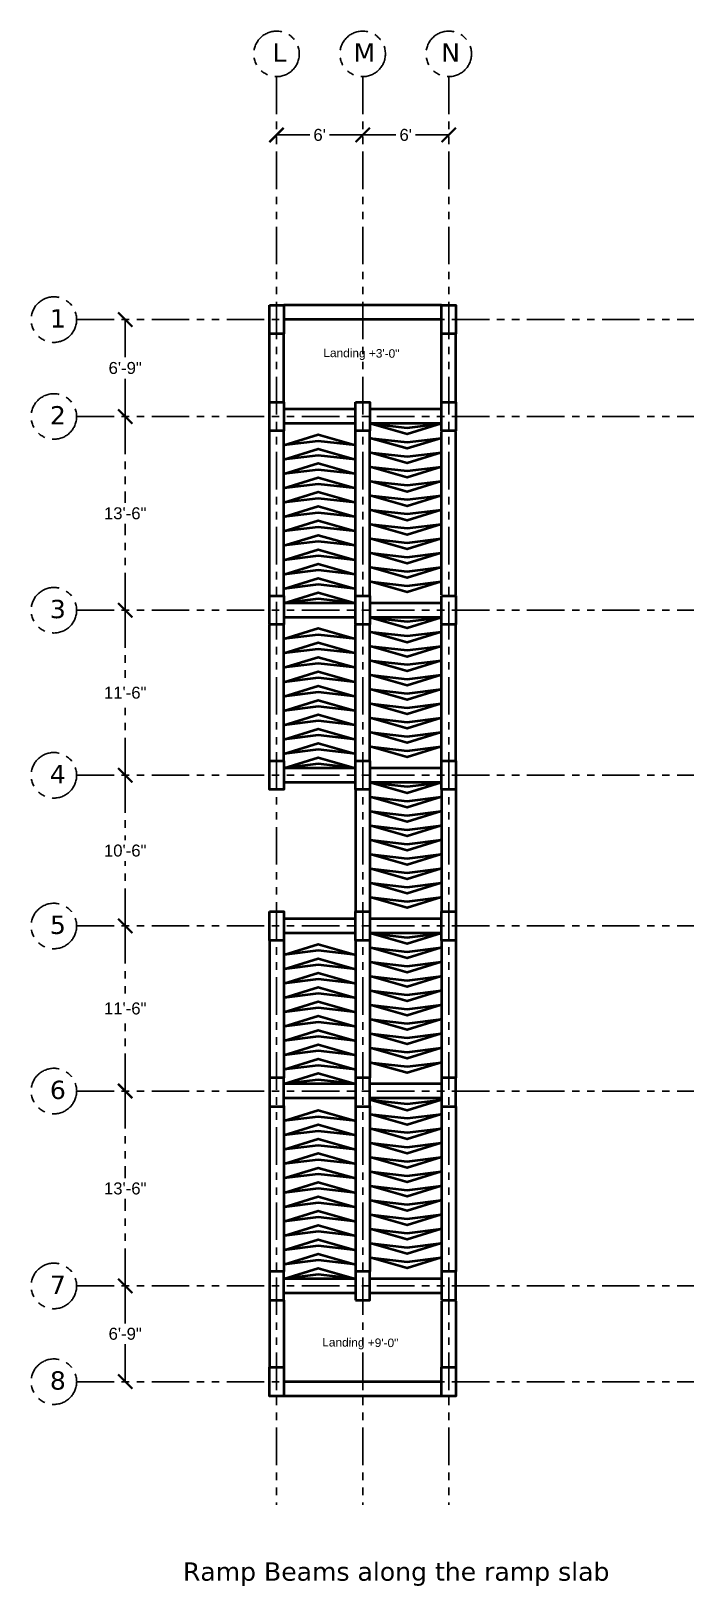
# Model space of a CAD drawing. Header units: feet. Extents: x 15113 to 123217, y -97269 to -8247.
# Drawn here: x 62147 to 62702, y -48833 to -47533 of the extents above; entities that cross this region are included whole.
import ezdxf

# ---------------------------------------------------------------- set-up
doc = ezdxf.new("R2010")
doc.units = ezdxf.units.FT
doc.header["$LTSCALE"] = 50.2
doc.header["$MEASUREMENT"] = 0
doc.header["$PDMODE"] = 3
doc.linetypes.add('DASHED', pattern=[0.75, 0.5, -0.25])
doc.linetypes.add('PHANTOM2', pattern=[1.25, 0.625, -0.125, 0.125, -0.125, 0.125, -0.125])
doc.layers.get('0').update_dxf_attribs({"lineweight": 35})
doc.layers.add('drg seal txt', color=7, linetype='Continuous')
doc.layers.add('Str Beam', color=10, linetype='Continuous', lineweight=35)
doc.layers.add('Str Column', color=50, linetype='Continuous', lineweight=35)
doc.layers.add('Str grid', color=7, linetype='Continuous', true_color=0x17d337)
doc.layers.add('Str Ramp', color=5, linetype='Continuous', lineweight=35, transparency=0.7)
doc.styles.add('7.1 INCH', font='arial.ttf', dxfattribs={"height": 7.1})
doc.styles.get("Standard").update_dxf_attribs({"font": 'arial.ttf'})
doc.dimstyles.new('Copy of Standard', dxfattribs={"dimscale": 40, "dimtxt": 0.25, "dimasz": 0.3, "dimexe": 0.18, "dimexo": 5, "dimgap": 0.09, "dimtad": 0, "dimtih": 1, "dimtoh": 1, "dimdec": 0, "dimzin": 0, "dimdsep": 46, "dimlunit": 4, "dimtxsty": 'Standard', "dimcen": 0.2, "dimse1": 1, "dimse2": 1, "dimadec": 0, "dimazin": 0, "dimtfac": 1, "dimtdec": 0, "dimtofl": 0, "dimtmove": 0, "dimatfit": 3, "dimfxl": 1, "dimtolj": 1, "dimtzin": 0, "dimarcsym": 0})

# ---------------------------------------------------------------- blocks, each defined once
blk = doc.blocks.new('_ArchTick')
at = {"color": 0, "linetype": 'ByBlock', "const_width": 0.15}
blk.add_lwpolyline([(-0.5, -0.5), (0.5, 0.5)], dxfattribs=at)
blk = doc.blocks.new('*D1161')
at = {"layer": 'Defpoints', "color": 0, "linetype": 'PHANTOM2', "transparency": 16777216}
for p in [(62226.1, -48155.2), (62226.1, -48281.2), (62226.1, -48281.2)]:
    blk.add_point(p, dxfattribs=at)
at = {"layer": 'Str grid', "color": 0, "linetype": 'PHANTOM2', "lineweight": -2, "transparency": 16777216}
for p, q in [((62226.1, -48155.2), (62226.1, -48209.5)), ((62226.1, -48281.2), (62226.1, -48226.9))]:
    blk.add_line(p, q, dxfattribs=at)
at = {"layer": 'Str grid', "color": 0, "linetype": 'PHANTOM2', "lineweight": -2, "transparency": 16777216, "xscale": 12, "yscale": 12, "zscale": 12}
for p, rotation in [((62226.1, -48155.2), 90), ((62226.1, -48281.2), 270)]:
    blk.add_blockref('_ArchTick', p, dxfattribs=dict(at, rotation=rotation))
at = {"layer": 'Str grid', "color": 0, "linetype": 'PHANTOM2', "transparency": 16777216, "insert": (62226.1, -48218.2), "char_height": 10, "attachment_point": 5}
blk.add_mtext('\\A1;10\'-6"', dxfattribs=at)
blk = doc.blocks.new('*D1153')
at = {"layer": 'Defpoints', "color": 0, "linetype": 'PHANTOM2', "transparency": 16777216}
for p in [(62226.1, -48017.2), (62226.1, -48155.2), (62226.1, -48155.2)]:
    blk.add_point(p, dxfattribs=at)
at = {"layer": 'Str grid', "color": 0, "linetype": 'PHANTOM2', "lineweight": -2, "transparency": 16777216}
for p, q in [((62226.1, -48017.2), (62226.1, -48077.5)), ((62226.1, -48155.2), (62226.1, -48094.9))]:
    blk.add_line(p, q, dxfattribs=at)
at = {"layer": 'Str grid', "color": 0, "linetype": 'PHANTOM2', "lineweight": -2, "transparency": 16777216, "xscale": 12, "yscale": 12, "zscale": 12}
for p, rotation in [((62226.1, -48017.2), 90), ((62226.1, -48155.2), 270)]:
    blk.add_blockref('_ArchTick', p, dxfattribs=dict(at, rotation=rotation))
at = {"layer": 'Str grid', "color": 0, "linetype": 'PHANTOM2', "transparency": 16777216, "insert": (62226.1, -48086.2), "char_height": 10, "attachment_point": 5}
blk.add_mtext('\\A1;11\'-6"', dxfattribs=at)
blk = doc.blocks.new('*D1154')
at = {"layer": 'Defpoints', "color": 0, "linetype": 'PHANTOM2', "transparency": 16777216}
for p in [(62226.1, -48582.2), (62226.1, -48662.2), (62226.1, -48662.2)]:
    blk.add_point(p, dxfattribs=at)
at = {"layer": 'Str grid', "color": 0, "linetype": 'PHANTOM2', "lineweight": -2, "transparency": 16777216}
for p, q in [((62226.1, -48582.2), (62226.1, -48613.5)), ((62226.1, -48662.2), (62226.1, -48630.9))]:
    blk.add_line(p, q, dxfattribs=at)
at = {"layer": 'Str grid', "color": 0, "linetype": 'PHANTOM2', "lineweight": -2, "transparency": 16777216, "xscale": 12, "yscale": 12, "zscale": 12}
for p, rotation in [((62226.1, -48582.2), 90), ((62226.1, -48662.2), 270)]:
    blk.add_blockref('_ArchTick', p, dxfattribs=dict(at, rotation=rotation))
at = {"layer": 'Str grid', "color": 0, "linetype": 'PHANTOM2', "transparency": 16777216, "insert": (62226.1, -48622.2), "char_height": 10, "attachment_point": 5}
blk.add_mtext('\\A1;6\'-9"', dxfattribs=at)
blk = doc.blocks.new('*D1155')
at = {"layer": 'Defpoints', "color": 0, "linetype": 'PHANTOM2', "transparency": 16777216}
for p in [(62226.1, -48419.2), (62226.1, -48582.2), (62226.1, -48582.2)]:
    blk.add_point(p, dxfattribs=at)
at = {"layer": 'Str grid', "color": 0, "linetype": 'PHANTOM2', "lineweight": -2, "transparency": 16777216}
for p, q in [((62226.1, -48419.2), (62226.1, -48492)), ((62226.1, -48582.2), (62226.1, -48509.4))]:
    blk.add_line(p, q, dxfattribs=at)
at = {"layer": 'Str grid', "color": 0, "linetype": 'PHANTOM2', "lineweight": -2, "transparency": 16777216, "xscale": 12, "yscale": 12, "zscale": 12}
for p, rotation in [((62226.1, -48419.2), 90), ((62226.1, -48582.2), 270)]:
    blk.add_blockref('_ArchTick', p, dxfattribs=dict(at, rotation=rotation))
at = {"layer": 'Str grid', "color": 0, "linetype": 'PHANTOM2', "transparency": 16777216, "insert": (62226.1, -48500.7), "char_height": 10, "attachment_point": 5}
blk.add_mtext('\\A1;13\'-6"', dxfattribs=at)
blk = doc.blocks.new('*D1156')
at = {"layer": 'Defpoints', "color": 0, "linetype": 'PHANTOM2', "transparency": 16777216}
for p in [(62226.1, -48281.2), (62226.1, -48419.2), (62226.1, -48419.2)]:
    blk.add_point(p, dxfattribs=at)
at = {"layer": 'Str grid', "color": 0, "linetype": 'PHANTOM2', "lineweight": -2, "transparency": 16777216}
for p, q in [((62226.1, -48281.2), (62226.1, -48341.5)), ((62226.1, -48419.2), (62226.1, -48358.9))]:
    blk.add_line(p, q, dxfattribs=at)
at = {"layer": 'Str grid', "color": 0, "linetype": 'PHANTOM2', "lineweight": -2, "transparency": 16777216, "xscale": 12, "yscale": 12, "zscale": 12}
for p, rotation in [((62226.1, -48281.2), 90), ((62226.1, -48419.2), 270)]:
    blk.add_blockref('_ArchTick', p, dxfattribs=dict(at, rotation=rotation))
at = {"layer": 'Str grid', "color": 0, "linetype": 'PHANTOM2', "transparency": 16777216, "insert": (62226.1, -48350.2), "char_height": 10, "attachment_point": 5}
blk.add_mtext('\\A1;11\'-6"', dxfattribs=at)
blk = doc.blocks.new('*D1157')
at = {"layer": 'Defpoints', "color": 0, "linetype": 'PHANTOM2', "transparency": 16777216}
for p in [(62352.6, -47619.8), (62424.6, -47619.8), (62424.6, -47619.8)]:
    blk.add_point(p, dxfattribs=at)
at = {"layer": 'Str grid', "color": 0, "linetype": 'PHANTOM2', "lineweight": -2, "transparency": 16777216}
for p, q in [((62352.6, -47619.8), (62380.4, -47619.8)), ((62424.6, -47619.8), (62396.8, -47619.8))]:
    blk.add_line(p, q, dxfattribs=at)
at = {"layer": 'Str grid', "color": 0, "linetype": 'PHANTOM2', "lineweight": -2, "transparency": 16777216, "xscale": 12, "yscale": 12, "zscale": 12, "rotation": 180}
blk.add_blockref('_ArchTick', (62352.6, -47619.8), dxfattribs=at)
at = {"layer": 'Str grid', "color": 0, "linetype": 'PHANTOM2', "lineweight": -2, "transparency": 16777216, "xscale": 12, "yscale": 12, "zscale": 12}
blk.add_blockref('_ArchTick', (62424.6, -47619.8), dxfattribs=at)
at = {"layer": 'Str grid', "color": 0, "linetype": 'PHANTOM2', "transparency": 16777216, "insert": (62388.6, -47619.8), "char_height": 10, "attachment_point": 5}
blk.add_mtext("\\A1;6'", dxfattribs=at)
blk = doc.blocks.new('*D1158')
at = {"layer": 'Defpoints', "color": 0, "linetype": 'PHANTOM2', "transparency": 16777216}
for p in [(62424.6, -47619.8), (62496.6, -47619.8), (62496.6, -47619.8)]:
    blk.add_point(p, dxfattribs=at)
at = {"layer": 'Str grid', "color": 0, "linetype": 'PHANTOM2', "lineweight": -2, "transparency": 16777216}
for p, q in [((62424.6, -47619.8), (62452.4, -47619.8)), ((62496.6, -47619.8), (62468.8, -47619.8))]:
    blk.add_line(p, q, dxfattribs=at)
at = {"layer": 'Str grid', "color": 0, "linetype": 'PHANTOM2', "lineweight": -2, "transparency": 16777216, "xscale": 12, "yscale": 12, "zscale": 12, "rotation": 180}
blk.add_blockref('_ArchTick', (62424.6, -47619.8), dxfattribs=at)
at = {"layer": 'Str grid', "color": 0, "linetype": 'PHANTOM2', "lineweight": -2, "transparency": 16777216, "xscale": 12, "yscale": 12, "zscale": 12}
blk.add_blockref('_ArchTick', (62496.6, -47619.8), dxfattribs=at)
at = {"layer": 'Str grid', "color": 0, "linetype": 'PHANTOM2', "transparency": 16777216, "insert": (62460.6, -47619.8), "char_height": 10, "attachment_point": 5}
blk.add_mtext("\\A1;6'", dxfattribs=at)
blk = doc.blocks.new('*D1159')
at = {"layer": 'Defpoints', "color": 0, "linetype": 'PHANTOM2', "transparency": 16777216}
for p in [(62226.1, -47855.2), (62226.1, -48017.2), (62226.1, -48017.2)]:
    blk.add_point(p, dxfattribs=at)
at = {"layer": 'Str grid', "color": 0, "linetype": 'PHANTOM2', "lineweight": -2, "transparency": 16777216}
for p, q in [((62226.1, -47855.2), (62226.1, -47927.5)), ((62226.1, -48017.2), (62226.1, -47944.9))]:
    blk.add_line(p, q, dxfattribs=at)
at = {"layer": 'Str grid', "color": 0, "linetype": 'PHANTOM2', "lineweight": -2, "transparency": 16777216, "xscale": 12, "yscale": 12, "zscale": 12}
for p, rotation in [((62226.1, -47855.2), 90), ((62226.1, -48017.2), 270)]:
    blk.add_blockref('_ArchTick', p, dxfattribs=dict(at, rotation=rotation))
at = {"layer": 'Str grid', "color": 0, "linetype": 'PHANTOM2', "transparency": 16777216, "insert": (62226.1, -47936.2), "char_height": 10, "attachment_point": 5}
blk.add_mtext('\\A1;13\'-6"', dxfattribs=at)
blk = doc.blocks.new('*D1160')
at = {"layer": 'Defpoints', "color": 0, "linetype": 'PHANTOM2', "transparency": 16777216}
for p in [(62226.1, -47774.2), (62226.1, -47855.2), (62226.1, -47855.2)]:
    blk.add_point(p, dxfattribs=at)
at = {"layer": 'Str grid', "color": 0, "linetype": 'PHANTOM2', "lineweight": -2, "transparency": 16777216}
for p, q in [((62226.1, -47774.2), (62226.1, -47806)), ((62226.1, -47855.2), (62226.1, -47823.4))]:
    blk.add_line(p, q, dxfattribs=at)
at = {"layer": 'Str grid', "color": 0, "linetype": 'PHANTOM2', "lineweight": -2, "transparency": 16777216, "xscale": 12, "yscale": 12, "zscale": 12}
for p, rotation in [((62226.1, -47774.2), 90), ((62226.1, -47855.2), 270)]:
    blk.add_blockref('_ArchTick', p, dxfattribs=dict(at, rotation=rotation))
at = {"layer": 'Str grid', "color": 0, "linetype": 'PHANTOM2', "transparency": 16777216, "insert": (62226.1, -47814.7), "char_height": 10, "attachment_point": 5}
blk.add_mtext('\\A1;6\'-9"', dxfattribs=at)
blk = doc.blocks.new('*U1162')
at = {"layer": 'Str Ramp', "linetype": 'Continuous', "ltscale": 150}
blk.add_lwpolyline([(-2.5, -28.8), (-6, 0), (2.9, -28.8), (-6, -60)], close=True, dxfattribs=at)
blk = doc.blocks.new('*U1163')
at = {"layer": 'Str Ramp', "color": 0, "linetype": 'ByBlock', "lineweight": -2, "transparency": 16777216, "rotation": 90.00000000000368}
for p in [(62358.6, -48035.2), (62358.6, -48047.2), (62358.6, -48059.2), (62358.6, -48071.2), (62358.6, -48083.2), (62358.6, -48095.2), (62358.6, -48107.2), (62358.6, -48119.2), (62358.6, -48131.2), (62358.6, -48143.2)]:
    blk.add_blockref('*U1162', p, dxfattribs=at)
blk = doc.blocks.new('*U1164')
at = {"layer": 'Str Ramp', "linetype": 'Continuous', "ltscale": 150}
blk.add_lwpolyline([(-2.8, -28.8), (-6.3, 0), (2.6, -28.8), (-6.3, -60)], close=True, dxfattribs=at)
blk = doc.blocks.new('*U1165')
at = {"layer": 'Str Ramp', "color": 0, "linetype": 'ByBlock', "lineweight": -2, "transparency": 16777216, "rotation": 89.99999999999699}
for p in [(62358.6, -47872.9), (62358.6, -47884.9), (62358.6, -47896.9), (62358.6, -47908.9), (62358.6, -47920.9), (62358.6, -47932.9), (62358.6, -47944.9), (62358.6, -47956.9), (62358.6, -47968.9), (62358.6, -47980.9), (62358.6, -47992.9), (62358.6, -48004.9)]:
    blk.add_blockref('*U1164', p, dxfattribs=at)
blk = doc.blocks.new('*U1166')
at = {"layer": 'Str Ramp', "linetype": 'Continuous', "ltscale": 150}
blk.add_lwpolyline([(-2.5, -28.8), (-6, 0), (2.9, -28.8), (-6, -60)], close=True, dxfattribs=at)
blk = doc.blocks.new('*U1167')
at = {"layer": 'Str Ramp', "color": 0, "linetype": 'ByBlock', "lineweight": -2, "transparency": 16777216, "rotation": 90.00000000000368}
for p in [(62358.6, -48035.2), (62358.6, -48047.2), (62358.6, -48059.2), (62358.6, -48071.2), (62358.6, -48083.2), (62358.6, -48095.2), (62358.6, -48107.2), (62358.6, -48119.2), (62358.6, -48131.2), (62358.6, -48143.2)]:
    blk.add_blockref('*U1166', p, dxfattribs=at)
blk = doc.blocks.new('*U1168')
at = {"layer": 'Str Ramp', "linetype": 'Continuous', "ltscale": 150}
blk.add_lwpolyline([(-2.8, -28.8), (-6.3, 0), (2.6, -28.8), (-6.3, -60)], close=True, dxfattribs=at)
blk = doc.blocks.new('*U1169')
at = {"layer": 'Str Ramp', "color": 0, "linetype": 'ByBlock', "lineweight": -2, "transparency": 16777216, "rotation": 89.99999999999699}
for p in [(62358.6, -47872.9), (62358.6, -47884.9), (62358.6, -47896.9), (62358.6, -47908.9), (62358.6, -47920.9), (62358.6, -47932.9), (62358.6, -47944.9), (62358.6, -47956.9), (62358.6, -47968.9), (62358.6, -47980.9), (62358.6, -47992.9), (62358.6, -48004.9)]:
    blk.add_blockref('*U1168', p, dxfattribs=at)
blk = doc.blocks.new('*U1170')
at = {"layer": 'Str Ramp', "linetype": 'Continuous', "ltscale": 150}
blk.add_lwpolyline([(-2.8, -28.8), (-6.3, 0), (2.6, -28.8), (-6.3, -60)], close=True, dxfattribs=at)
blk = doc.blocks.new('*U1171')
at = {"layer": 'Str Ramp', "color": 0, "linetype": 'ByBlock', "lineweight": -2, "transparency": 16777216, "rotation": 89.99999999999699}
for p in [(62358.6, -47872.9), (62358.6, -47884.9), (62358.6, -47896.9), (62358.6, -47908.9), (62358.6, -47920.9), (62358.6, -47932.9), (62358.6, -47944.9), (62358.6, -47956.9), (62358.6, -47968.9), (62358.6, -47980.9), (62358.6, -47992.9), (62358.6, -48004.9)]:
    blk.add_blockref('*U1170', p, dxfattribs=at)
blk = doc.blocks.new('*U1172')
at = {"layer": 'Str Ramp', "linetype": 'Continuous', "ltscale": 150}
blk.add_lwpolyline([(-2.8, -28.8), (-6.3, 0), (2.6, -28.8), (-6.3, -60)], close=True, dxfattribs=at)
blk = doc.blocks.new('*U1173')
at = {"layer": 'Str Ramp', "color": 0, "linetype": 'ByBlock', "lineweight": -2, "transparency": 16777216, "rotation": 89.99999999999699}
for p in [(62358.6, -47872.9), (62358.6, -47884.9), (62358.6, -47896.9), (62358.6, -47908.9), (62358.6, -47920.9), (62358.6, -47932.9), (62358.6, -47944.9), (62358.6, -47956.9), (62358.6, -47968.9), (62358.6, -47980.9), (62358.6, -47992.9), (62358.6, -48004.9)]:
    blk.add_blockref('*U1172', p, dxfattribs=at)
blk = doc.blocks.new('*U1174')
at = {"layer": 'Str Ramp', "linetype": 'Continuous', "ltscale": 150}
blk.add_lwpolyline([(-2.5, -28.8), (-6, 0), (2.9, -28.8), (-6, -60)], close=True, dxfattribs=at)
blk = doc.blocks.new('*U1175')
at = {"layer": 'Str Ramp', "color": 0, "linetype": 'ByBlock', "lineweight": -2, "transparency": 16777216, "rotation": 90.00000000000368}
for p in [(62358.6, -48035.2), (62358.6, -48047.2), (62358.6, -48059.2), (62358.6, -48071.2), (62358.6, -48083.2), (62358.6, -48095.2), (62358.6, -48107.2), (62358.6, -48119.2), (62358.6, -48131.2), (62358.6, -48143.2)]:
    blk.add_blockref('*U1174', p, dxfattribs=at)
blk = doc.blocks.new('*U1176')
at = {"layer": 'Str Ramp', "linetype": 'Continuous', "ltscale": 150}
blk.add_lwpolyline([(-2.5, -28.8), (-6, 0), (2.9, -28.8), (-6, -60)], close=True, dxfattribs=at)
blk = doc.blocks.new('*U1177')
at = {"layer": 'Str Ramp', "color": 0, "linetype": 'ByBlock', "lineweight": -2, "transparency": 16777216, "rotation": 90.00000000000368}
for p in [(62358.6, -48035.2), (62358.6, -48047.2), (62358.6, -48059.2), (62358.6, -48071.2), (62358.6, -48083.2), (62358.6, -48095.2), (62358.6, -48107.2), (62358.6, -48119.2), (62358.6, -48131.2), (62358.6, -48143.2)]:
    blk.add_blockref('*U1176', p, dxfattribs=at)
blk = doc.blocks.new('*U1178')
at = {"layer": 'Str Ramp', "linetype": 'Continuous', "ltscale": 150}
blk.add_lwpolyline([(-2.5, -28.8), (-6, 0), (2.9, -28.8), (-6, -60)], close=True, dxfattribs=at)
blk = doc.blocks.new('*U1179')
at = {"layer": 'Str Ramp', "color": 0, "linetype": 'ByBlock', "lineweight": -2, "transparency": 16777216, "rotation": 90.00000000000368}
for p in [(62358.6, -48047.2), (62358.6, -48059.2), (62358.6, -48071.2), (62358.6, -48083.2), (62358.6, -48095.2), (62358.6, -48107.2), (62358.6, -48119.2), (62358.6, -48131.2), (62358.6, -48143.2)]:
    blk.add_blockref('*U1178', p, dxfattribs=at)

msp = doc.modelspace()

# ---------------------------------------------------------------- linework, layer by layer
at = {"layer": 'Str Beam'}
for p, q in [((62424.6, -47762.2), (62358.6, -47762.2)), ((62490.6, -47762.2), (62424.6, -47762.2)), ((62346.6, -47843.2), (62346.6, -47786.2)), ((62424.6, -47774.2), (62358.6, -47774.2)), ((62358.6, -47843.2), (62358.6, -47786.2)), ((62490.6, -47774.2), (62424.6, -47774.2)), ((62490.6, -47843.2), (62490.6, -47786.2)), ((62502.6, -47843.2), (62502.6, -47786.2)), ((62418.6, -47849.2), (62358.6, -47849.2)), ((62490.6, -47849.2), (62430.6, -47849.2)), ((62418.6, -47861.2), (62358.6, -47861.2)), ((62490.6, -47861.2), (62430.6, -47861.2)), ((62346.6, -48004.87259), (62346.6, -47867.2)), ((62358.6, -48004.87259), (62358.6, -47867.2)), ((62418.6, -48004.87259), (62418.6, -47867.2)), ((62430.6, -48004.87259), (62430.6, -47867.2)), ((62490.6, -48004.23518), (62490.6, -47867.98879)), ((62502.6, -48004.23518), (62502.6, -47867.98879)), ((62418.6, -48011.2), (62358.6, -48011.2)), ((62490.6, -48011.2), (62430.6, -48011.2)), ((62346.6, -48143.2), (62346.6, -48029.55821)), ((62418.6, -48023.2), (62358.6, -48023.2)), ((62358.6, -48143.2), (62358.6, -48029.55821)), ((62418.6, -48143.2), (62418.6, -48029.55821)), ((62490.6, -48023.2), (62430.6, -48023.2)), ((62430.6, -48143.2), (62430.6, -48029.55821)), ((62490.6, -48143.2), (62490.6, -48029.55821)), ((62502.6, -48143.2), (62502.6, -48029.55821)), ((62418.6, -48149.2), (62358.6, -48149.2)), ((62490.6, -48149.2), (62430.6, -48149.2)), ((62418.6, -48161.2), (62358.6, -48161.2)), ((62490.6, -48161.2), (62430.6, -48161.2)), ((62418.6, -48167.2), (62418.6, -48269.2)), ((62430.6, -48167.2), (62430.6, -48269.2)), ((62490.6, -48167.2), (62490.6, -48269.2)), ((62502.6, -48167.2), (62502.6, -48269.2)), ((62418.6, -48275.2), (62358.6, -48275.2)), ((62490.6, -48275.2), (62430.6, -48275.2)), ((62346.6, -48293.2), (62346.6, -48408.16482)), ((62418.6, -48287.2), (62358.6, -48287.2)), ((62358.6, -48293.2), (62358.6, -48408.16482)), ((62418.6, -48293.2), (62418.6, -48408.16482)), ((62490.6, -48287.2), (62430.6, -48287.2)), ((62430.6, -48293.2), (62430.6, -48408.16482)), ((62490.6, -48293.2), (62490.6, -48408.16482)), ((62502.6, -48293.2), (62502.6, -48408.16482)), ((62418.6, -48413.2), (62358.6, -48413.2)), ((62490.6, -48413.2), (62430.6, -48413.2)), ((62346.6, -48431.52741), (62346.6, -48570.16482)), ((62418.6, -48425.2), (62358.6, -48425.2)), ((62358.6, -48431.52741), (62358.6, -48570.16482)), ((62418.6, -48431.52741), (62418.6, -48570.16482)), ((62490.6, -48425.2), (62430.6, -48425.2)), ((62430.6, -48431.52741), (62430.6, -48570.16482)), ((62490.6, -48432.16482), (62490.6, -48570.16482)), ((62502.6, -48432.16482), (62502.6, -48570.16482)), ((62418.6, -48576.16482), (62358.6, -48576.16482)), ((62490.6, -48576.16482), (62430.6, -48576.16482)), ((62418.6, -48588.16482), (62358.6, -48588.16482)), ((62490.6, -48588.16482), (62430.6, -48588.16482)), ((62346.6, -48594.16482), (62346.6, -48650.2)), ((62358.6, -48594.16482), (62358.6, -48650.2)), ((62490.6, -48594.80223), (62490.6, -48650.2)), ((62502.6, -48594.80223), (62502.6, -48650.2)), ((62490.6, -48662.2), (62358.6, -48662.2)), ((62490.6, -48674.2), (62358.6, -48674.2))]:
    msp.add_line(p, q, dxfattribs=at)
at = {"layer": 'Str Column', "color": 2, "linetype": 'Continuous'}
for points in [[(62346.6, -47762.2), (62358.6, -47762.2), (62358.6, -47786.2), (62346.6, -47786.2)], [(62490.6, -47762.2), (62502.6, -47762.2), (62502.6, -47786.2), (62490.6, -47786.2)], [(62346.6, -47843.2), (62358.6, -47843.2), (62358.6, -47867.2), (62346.6, -47867.2)], [(62418.6, -47843.2), (62430.6, -47843.2), (62430.6, -47867.2), (62418.6, -47867.2)], [(62490.6, -47843.2), (62502.6, -47843.2), (62502.6, -47867.2), (62490.6, -47867.2)], [(62346.6, -48005.2), (62358.6, -48005.2), (62358.6, -48029.2), (62346.6, -48029.2)], [(62418.6, -48005.2), (62430.6, -48005.2), (62430.6, -48029.2), (62418.6, -48029.2)], [(62490.6, -48005.2), (62502.6, -48005.2), (62502.6, -48029.2), (62490.6, -48029.2)], [(62346.6, -48143.2), (62358.6, -48143.2), (62358.6, -48167.2), (62346.6, -48167.2)], [(62418.6, -48143.2), (62430.6, -48143.2), (62430.6, -48167.2), (62418.6, -48167.2)], [(62490.6, -48143.2), (62502.6, -48143.2), (62502.6, -48167.2), (62490.6, -48167.2)], [(62346.6, -48269.2), (62358.6, -48269.2), (62358.6, -48293.2), (62346.6, -48293.2)], [(62418.6, -48269.2), (62430.6, -48269.2), (62430.6, -48293.2), (62418.6, -48293.2)], [(62490.6, -48269.2), (62502.6, -48269.2), (62502.6, -48293.2), (62490.6, -48293.2)], [(62346.6, -48432.16482), (62358.6, -48432.16482), (62358.6, -48408.16482), (62346.6, -48408.16482)], [(62418.6, -48432.16482), (62430.6, -48432.16482), (62430.6, -48408.16482), (62418.6, -48408.16482)], [(62490.6, -48432.16482), (62502.6, -48432.16482), (62502.6, -48408.16482), (62490.6, -48408.16482)], [(62346.6, -48594.16482), (62358.6, -48594.16482), (62358.6, -48570.16482), (62346.6, -48570.16482)], [(62418.6, -48594.16482), (62430.6, -48594.16482), (62430.6, -48570.16482), (62418.6, -48570.16482)], [(62490.6, -48594.16482), (62502.6, -48594.16482), (62502.6, -48570.16482), (62490.6, -48570.16482)], [(62346.6, -48650.2), (62358.6, -48650.2), (62358.6, -48674.2), (62346.6, -48674.2)], [(62490.6, -48650.2), (62502.6, -48650.2), (62502.6, -48674.2), (62490.6, -48674.2)]]:
    msp.add_lwpolyline(points, close=True, dxfattribs=at)
at = {"layer": 'Str grid', "color": 0, "linetype": 'PHANTOM2'}
for p, q in [((62352.6, -47571.02965), (62352.6, -48765.3)), ((62424.6, -47571.02965), (62424.6, -48765.3)), ((62496.6, -47571.02965), (62496.6, -48765.3)), ((62185.4673, -47774.2), (62701.50574, -47774.2)), ((62185.4673, -47855.2), (62701.50574, -47855.2)), ((62185.4673, -48017.2), (62701.50574, -48017.2)), ((62185.4673, -48155.2), (62701.50574, -48155.2)), ((62185.4673, -48281.2), (62701.50574, -48281.2)), ((62185.4673, -48419.2), (62701.50574, -48419.2)), ((62185.4673, -48582.16482), (62701.50574, -48582.16482)), ((62185.4673, -48662.2), (62701.50574, -48662.2))]:
    msp.add_line(p, q, dxfattribs=at)
for centre in [(62352.6, -47552.00206), (62424.6, -47552.00206), (62496.6, -47552.00206), (62166.43971, -47774.2), (62166.43971, -47855.2), (62166.43971, -48017.2), (62166.43971, -48155.2), (62166.43971, -48281.2), (62166.43971, -48419.2), (62166.43971, -48582.16482), (62166.43971, -48662.2)]:
    msp.add_circle(centre, 19.02759, dxfattribs=at)

# ---------------------------------------------------------------- block references
at = {"layer": 'Str Ramp', "color": 1, "linetype": 'DASHED'}
for name, p, rotation in [('*U1171', (124849.2, -95872.4), 180.0000000000039), ('*U1177', (124849.2, -96172.4), 180), ('*U1179', (124849.2, -96310.4), 180), ('*U1175', (124849.2, -96436.4), 180), ('*U1173', (124849.2, -96437.69224), 180.0000000000039)]:
    msp.add_blockref(name, p, dxfattribs=dict(at, rotation=rotation))
for name, p in [('*U1165', (0, 0)), ('*U1163', (0, 0)), ('*U1167', (0, -264)), ('*U1169', (0, -564.96482))]:
    msp.add_blockref(name, p, dxfattribs=at)

# ---------------------------------------------------------------- texts
at = {"layer": 'drg seal txt', "char_height": 15.2852164, "width": 2687.8083334, "attachment_point": 1}
for s, insert in [('{\\fVerdana|b0|i0|c0|p34;L}', (62349.17099, -47543.34352)), ('{\\fVerdana|b0|i0|c0|p34;M}', (62416.97099, -47543.34352)), ('{\\fVerdana|b0|i0|c0|p34;N}', (62490.27672, -47543.34352)), ('{\\fVerdana|b0|i0|c0|p34;1}', (62163.1205, -47765.54146)), ('{\\fVerdana|b0|i0|c0|p34;2}', (62163.1205, -47846.54146)), ('{\\fVerdana|b0|i0|c0|p34;3}', (62163.1205, -48008.54146)), ('{\\fVerdana|b0|i0|c0|p34;4}', (62163.1205, -48146.54146)), ('{\\fVerdana|b0|i0|c0|p34;5}', (62163.1205, -48272.54146)), ('{\\fVerdana|b0|i0|c0|p34;6}', (62163.1205, -48410.54146)), ('{\\fVerdana|b0|i0|c0|p34;7}', (62163.1205, -48573.50629)), ('{\\fVerdana|b0|i0|c0|p34;8}', (62163.1205, -48653.54146)), ('{\\fVerdana|b0|i0|c0|p34;Ramp Beams along the ramp slab}', (62274.32113, -48813.30142))]:
    msp.add_mtext(s, dxfattribs=dict(at, insert=insert))
at = {"layer": 'Str Ramp', "color": 1, "linetype": 'Continuous', "ltscale": 150, "char_height": 7.1, "attachment_point": 1, "rotation": 359.40791705, "style": '7.1 INCH'}
for s, insert in [('Landing +3\'-0"', (62391.77497, -47798.38534)), ('Landing +9\'-0"', (62390.87497, -48625.58534))]:
    msp.add_mtext_dynamic_manual_height_columns(s, width=515, gutter_width=35.5, heights=[0], dxfattribs=dict(at, insert=insert))

# ---------------------------------------------------------------- dimensions: what is measured, and where the dimension line sits
at = {"layer": 'Str grid', "color": 0, "linetype": 'PHANTOM2'}
for base, p1, p2, picture, middle in [((62424.6, -47619.8), (62352.6, -47619.8), (62424.6, -47619.8), '*D1157', (62388.6, -47619.8)), ((62496.6, -47619.8), (62424.6, -47619.8), (62496.6, -47619.8), '*D1158', (62460.6, -47619.8))]:
    dim = msp.add_linear_dim(base=base, p1=p1, p2=p2, dimstyle='Copy of Standard', override={"dimblk": 'ArchTick'}, dxfattribs=at)
    dim.commit()
    dim.dimension.update_dxf_attribs({"geometry": picture, "text_midpoint": middle})
for base, p1, p2, picture, middle in [((62226.05985, -47855.2), (62226.05985, -47774.2), (62226.05985, -47855.2), '*D1160', (62226.05985, -47814.7)), ((62226.05985, -48017.2), (62226.05985, -47855.2), (62226.05985, -48017.2), '*D1159', (62226.05985, -47936.2)), ((62226.05985, -48155.2), (62226.05985, -48017.2), (62226.05985, -48155.2), '*D1153', (62226.05985, -48086.2)), ((62226.05985, -48281.2), (62226.05985, -48155.2), (62226.05985, -48281.2), '*D1161', (62226.05985, -48218.2)), ((62226.05985, -48419.2), (62226.05985, -48281.2), (62226.05985, -48419.2), '*D1156', (62226.05985, -48350.2))]:
    dim = msp.add_linear_dim(base=base, p1=p1, p2=p2, angle=90, dimstyle='Copy of Standard', override={"dimblk": 'ArchTick'}, dxfattribs=at)
    dim.commit()
    dim.dimension.update_dxf_attribs({"geometry": picture, "text_midpoint": middle})
for base, p1, p2, text, picture, middle in [((62226.05985, -48582.16482), (62226.05985, -48419.2), (62226.05985, -48582.16482), '13\'-6"', '*D1155', (62226.05985, -48500.68241)), ((62226.05985, -48662.2), (62226.05985, -48582.16482), (62226.05985, -48662.2), '6\'-9"', '*D1154', (62226.05985, -48622.18241))]:
    dim = msp.add_linear_dim(base=base, p1=p1, p2=p2, angle=90, text=text, dimstyle='Copy of Standard', override={"dimblk": 'ArchTick'}, dxfattribs=at)
    dim.commit()
    dim.dimension.update_dxf_attribs({"geometry": picture, "text_midpoint": middle})

doc.saveas('drawing.dxf')
